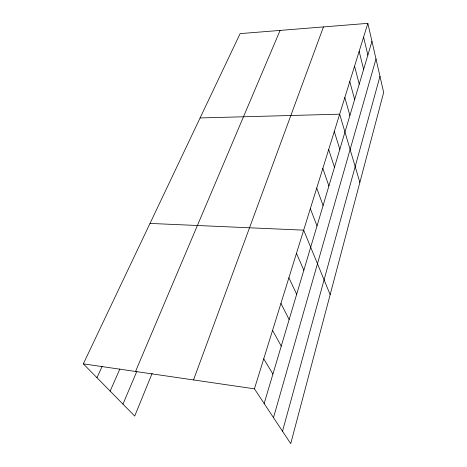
<?xml version="1.0" encoding="UTF-8"?>
<svg xmlns="http://www.w3.org/2000/svg" width="467" height="467" viewBox="0 0 467 467"><rect width="100%" height="100%" fill="white"/><g stroke="black" fill="none" stroke-linecap="round" stroke-linejoin="round"><path stroke-width="0.7" d="M282.506 431.245L379.975 76.308M273.493 417.632L375.999 58.947M264.153 403.529L371.966 41.329M367.85 23.35L383.67 92.437L290.719 443.65L254.427 388.83L367.85 23.35L240.131 33.624L83.33 363.851L134.712 416.074L152.137 373.361M193.525 379.94L323.45 26.923M135.523 371.469L280.083 30.413M122.961 404.13L136.884 371.201M110.154 391.113L119.873 368.971M96.973 377.715L102.11 366.461M200.086 117.953L339.661 114.176L359.864 182.393M150.006 223.424L303.673 230.155L330.157 294.642M83.33 363.851L254.427 388.83M263.738 358.819L272.921 374.073M272.565 330.379L281.245 346.117M280.941 303.398L289.149 319.556M288.892 277.766L296.673 294.274M296.463 253.383L303.842 270.195M310.345 208.644L317.023 225.929M316.725 188.084L323.088 205.538M322.831 168.412L328.902 186.012M328.68 149.568L334.477 167.291M334.284 131.507L339.824 149.323M344.827 97.533L349.9 115.477M349.789 81.544L354.646 99.518M354.564 66.162L359.222 84.159M359.158 51.352L363.624 69.355M363.583 37.097L367.873 55.094"/></g></svg>
